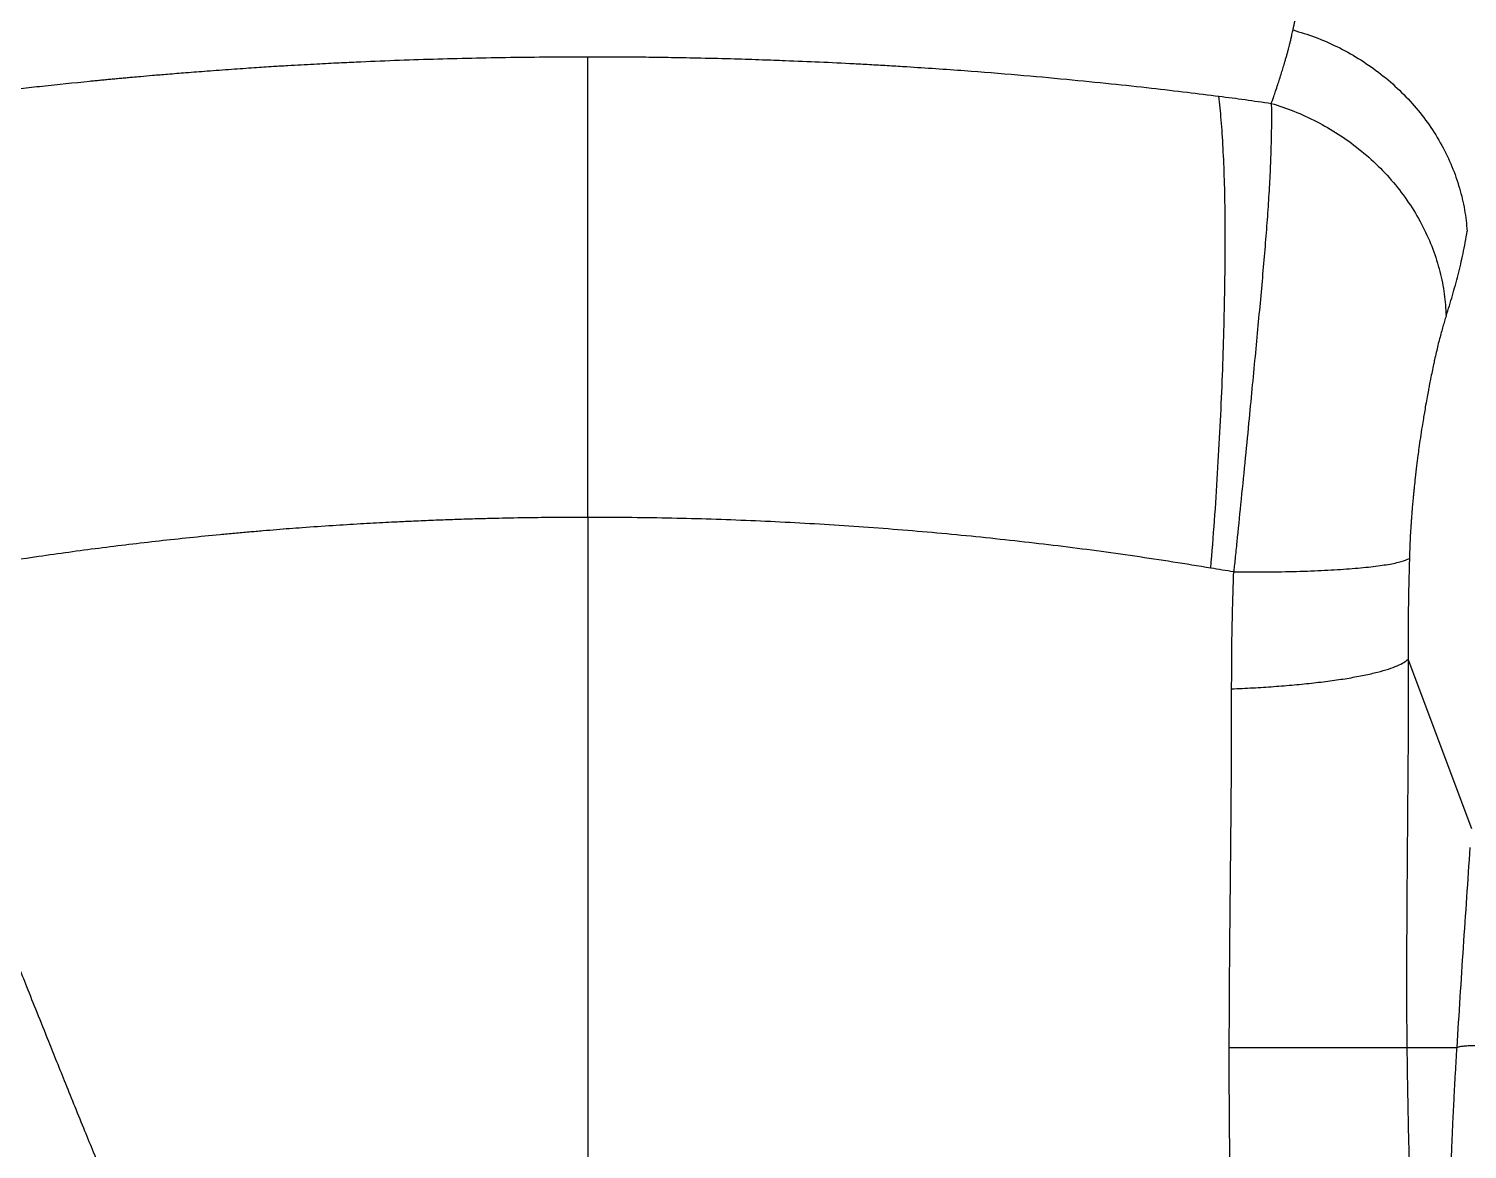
# Model space of a CAD drawing. Extents: x 943 to 1030, y 781 to 934.
# Drawn here: x 980.83 to 996.06, y 864.8 to 876.67 of the extents above; entities that cross this region are included whole.
import ezdxf

# ---------------------------------------------------------------- set-up
doc = ezdxf.new("R2010")
doc.units = 0
doc.header["$MEASUREMENT"] = 0
doc.layers.add('1', color=4, linetype='Continuous')

# ---------------------------------------------------------------- blocks, each defined once
blk = doc.blocks.new('AIRA')
at = {"layer": '1', "color": 3, "linetype": 'Continuous', "lineweight": 25}
blk.add_line((52.93, 65.03), (52.259, 66.827), dxfattribs=at)
for points, knots in [([(51.038, 73.489), (51.038, 73.489), (51.038, 73.489), (51.038, 73.489), (51.038, 73.49), (51.039, 73.494), (51.041, 73.504), (51.044, 73.52), (51.05, 73.545), (51.058, 73.582), (51.068, 73.632), (51.083, 73.702), (51.103, 73.795), (51.129, 73.913), (51.155, 74.031), (51.18, 74.144), (51.197, 74.22), (51.208, 74.27), (51.213, 74.291), (51.218, 74.312), (51.222, 74.333), (51.235, 74.39), (51.256, 74.481), (51.284, 74.601), (51.307, 74.696), (51.325, 74.771), (51.338, 74.828), (51.351, 74.881), (51.361, 74.921), (51.369, 74.952), (51.375, 74.979), (51.385, 75.017), (51.398, 75.069), (51.414, 75.134), (51.431, 75.2), (51.445, 75.258), (51.457, 75.301), (51.466, 75.338), (51.475, 75.372), (51.486, 75.415), (51.499, 75.465), (51.512, 75.51), (51.519, 75.539), (51.524, 75.555), (51.528, 75.572), (51.535, 75.596), (51.543, 75.628), (51.553, 75.664), (51.562, 75.697), (51.577, 75.752), (51.598, 75.828), (51.619, 75.901), (51.632, 75.948), (51.639, 75.97), (51.645, 75.991), (51.651, 76.013), (51.657, 76.035), (51.663, 76.056), (51.678, 76.105), (51.698, 76.177), (51.725, 76.266), (51.748, 76.343), (51.766, 76.403), (51.78, 76.449), (51.79, 76.482), (51.799, 76.512), (51.808, 76.541), (51.817, 76.573), (51.828, 76.609), (51.841, 76.65), (51.854, 76.694), (51.869, 76.741), (51.882, 76.783), (51.893, 76.819), (51.902, 76.848), (51.909, 76.874), (51.916, 76.896), (51.927, 76.93), (51.941, 76.979), (51.961, 77.043), (51.976, 77.097), (51.989, 77.14), (51.998, 77.172), (52.007, 77.204), (52.014, 77.232), (52.021, 77.256), (52.027, 77.278), (52.032, 77.3), (52.038, 77.323), (52.044, 77.348), (52.05, 77.374), (52.055, 77.402), (52.061, 77.427), (52.065, 77.449), (52.068, 77.466), (52.069, 77.475), (52.07, 77.478)], [0, 0, 0, 0, 0.000005, 0.000043, 0.000147, 0.000537, 0.002045, 0.004525, 0.007976, 0.014087, 0.021924, 0.031485, 0.047469, 0.066716, 0.089224, 0.105863, 0.123921, 0.128008, 0.131656, 0.135269, 0.138849, 0.142394, 0.165475, 0.186991, 0.206946, 0.218169, 0.228831, 0.238931, 0.24847, 0.252057, 0.25681, 0.264294, 0.27451, 0.287457, 0.303136, 0.314611, 0.322527, 0.330144, 0.337461, 0.34448, 0.357397, 0.369159, 0.374038, 0.376357, 0.379758, 0.385048, 0.392226, 0.401295, 0.40928, 0.415093, 0.438974, 0.462304, 0.467612, 0.472945, 0.478305, 0.48369, 0.489101, 0.494537, 0.5, 0.526112, 0.549798, 0.57106, 0.589903, 0.60051, 0.610162, 0.618859, 0.62687, 0.636401, 0.647466, 0.660064, 0.674194, 0.689887, 0.705433, 0.716452, 0.726418, 0.735331, 0.743192, 0.75, 0.772278, 0.796597, 0.822955, 0.836087, 0.849671, 0.863705, 0.877081, 0.88734, 0.896755, 0.906957, 0.917945, 0.929721, 0.943403, 0.957881, 0.972451, 0.984327, 0.99351, 1, 1, 1, 1]), ([(50.808, 72.712), (50.812, 72.722), (50.821, 72.747), (50.836, 72.79), (50.855, 72.846), (50.876, 72.907), (50.897, 72.972), (50.916, 73.032), (50.935, 73.093), (50.95, 73.144), (50.963, 73.189), (50.974, 73.227), (50.984, 73.264), (50.993, 73.297), (51.001, 73.329), (51.009, 73.363), (51.018, 73.401), (51.026, 73.437), (51.033, 73.465), (51.036, 73.482), (51.038, 73.489)], [0, 0, 0, 0, 0.037819, 0.09232, 0.163498, 0.251091, 0.325111, 0.410486, 0.482762, 0.560003, 0.609284, 0.658564, 0.707843, 0.753098, 0.787849, 0.831492, 0.887317, 0.935026, 0.972588, 1, 1, 1, 1]), ([(51.038, 73.489), (51.116, 73.465), (51.276, 73.416), (51.507, 73.315), (51.732, 73.191), (51.946, 73.044), (52.145, 72.876), (52.325, 72.689), (52.483, 72.486), (52.617, 72.27), (52.724, 72.046), (52.804, 71.817), (52.859, 71.588), (52.875, 71.434), (52.882, 71.359)], [0, 0, 0, 0, 0.079233, 0.160615, 0.243802, 0.328395, 0.413952, 0.5, 0.586048, 0.671605, 0.756198, 0.839385, 0.920767, 1, 1, 1, 1]), ([(34.032, 72.339), (34.035, 72.34), (34.047, 72.342), (34.072, 72.347), (34.181, 72.367), (34.347, 72.398), (34.566, 72.436), (34.762, 72.471), (34.94, 72.501), (35.137, 72.534), (35.327, 72.564), (35.57, 72.603), (35.838, 72.643), (36.094, 72.681), (36.277, 72.706), (36.381, 72.721), (36.479, 72.734), (36.648, 72.757), (36.863, 72.785), (37.114, 72.816), (37.342, 72.844), (37.568, 72.87), (37.886, 72.905), (38.148, 72.932), (38.353, 72.953), (38.409, 72.958), (38.466, 72.964), (38.522, 72.969), (38.579, 72.974), (38.636, 72.98), (38.693, 72.985), (38.76, 72.991), (38.85, 72.999), (38.973, 73.01), (39.133, 73.023), (39.325, 73.039), (39.551, 73.056), (39.792, 73.074), (40.027, 73.09), (40.225, 73.103), (40.391, 73.113), (40.533, 73.121), (40.667, 73.128), (40.792, 73.135), (40.908, 73.141), (41.016, 73.146), (41.356, 73.162), (41.933, 73.183), (42.752, 73.202), (43.298, 73.205), (43.571, 73.206)], [0, 0, 0, 0, 0.001015, 0.003869, 0.008321, 0.037396, 0.059396, 0.080725, 0.102426, 0.117858, 0.145402, 0.164728, 0.197025, 0.232395, 0.247131, 0.255888, 0.265843, 0.27876, 0.309833, 0.334667, 0.358531, 0.38236, 0.40623, 0.458744, 0.464639, 0.470533, 0.476428, 0.482323, 0.488217, 0.494112, 0.500006, 0.506121, 0.514952, 0.52807, 0.544597, 0.564532, 0.587876, 0.614629, 0.639306, 0.660347, 0.675856, 0.690465, 0.704175, 0.716984, 0.728894, 0.739903, 0.750012, 0.833341, 0.916671, 1, 1, 1, 1]), ([(43.571, 73.206), (43.6, 73.206), (43.67, 73.206), (43.8, 73.206), (43.976, 73.205), (44.2, 73.203), (44.469, 73.199), (44.783, 73.193), (45.105, 73.185), (45.402, 73.175), (45.824, 73.16), (46.179, 73.144), (46.484, 73.128), (46.577, 73.123), (46.671, 73.117), (46.764, 73.112), (46.856, 73.106), (47.122, 73.09), (47.546, 73.061), (48.11, 73.016), (48.628, 72.969), (49.099, 72.922), (49.525, 72.876), (49.905, 72.831), (50.143, 72.802), (50.254, 72.788)], [0, 0, 0, 0, 0.012873, 0.030997, 0.057529, 0.090647, 0.130352, 0.176643, 0.22952, 0.273036, 0.308659, 0.416764, 0.430741, 0.444676, 0.45857, 0.472422, 0.486233, 0.500002, 0.591303, 0.67598, 0.754033, 0.825462, 0.890266, 0.948445, 1, 1, 1, 1]), ([(43.571, 68.328), (43.571, 68.355), (43.571, 68.412), (43.571, 68.501), (43.571, 68.598), (43.571, 68.704), (43.571, 68.819), (43.571, 68.942), (43.571, 69.112), (43.571, 69.31), (43.571, 69.554), (43.571, 69.838), (43.571, 70.164), (43.571, 70.517), (43.571, 70.851), (43.571, 71.15), (43.571, 71.404), (43.571, 71.619), (43.571, 71.821), (43.571, 72.01), (43.571, 72.185), (43.571, 72.384), (43.571, 72.6), (43.571, 72.826), (43.571, 73.03), (43.571, 73.148), (43.571, 73.206)], [0, 0, 0, 0, 0.013641, 0.028743, 0.045295, 0.063286, 0.082708, 0.103551, 0.125809, 0.169341, 0.204648, 0.250946, 0.316332, 0.375326, 0.440091, 0.500708, 0.545666, 0.589305, 0.631628, 0.672626, 0.712278, 0.750551, 0.813765, 0.87508, 0.937737, 1, 1, 1, 1]), ([(50.168, 67.791), (50.181, 67.958), (50.208, 68.293), (50.241, 68.795), (50.268, 69.291), (50.29, 69.777), (50.306, 70.248), (50.316, 70.7), (50.321, 71.13), (50.321, 71.534), (50.313, 71.907), (50.299, 72.244), (50.279, 72.544), (50.263, 72.706), (50.254, 72.788)], [0, 0, 0, 0, 0.083329, 0.166657, 0.249991, 0.333325, 0.416661, 0.499999, 0.583337, 0.666673, 0.750007, 0.833338, 0.916669, 1, 1, 1, 1]), ([(50.254, 72.788), (50.347, 72.776), (50.532, 72.752), (50.716, 72.725), (50.808, 72.712)], [0, 0, 0, 0, 0.5, 1, 1, 1, 1]), ([(50.808, 72.712), (50.809, 72.652), (50.81, 72.532), (50.807, 72.318), (50.8, 72.082), (50.787, 71.825), (50.77, 71.555), (50.748, 71.273), (50.724, 70.981), (50.696, 70.676), (50.667, 70.36), (50.636, 70.03), (50.603, 69.686), (50.567, 69.31), (50.527, 68.902), (50.485, 68.481), (50.45, 68.142), (50.428, 67.924), (50.418, 67.827), (50.413, 67.785), (50.411, 67.765), (50.41, 67.756), (50.41, 67.751)], [0, 0, 0, 0, 0.063223, 0.127231, 0.191267, 0.254788, 0.316473, 0.376637, 0.436094, 0.495409, 0.554812, 0.614423, 0.67491, 0.737206, 0.808576, 0.881605, 0.947392, 0.976742, 0.98975, 0.995495, 0.997757, 1, 1, 1, 1]), ([(50.808, 72.712), (50.889, 72.686), (51.052, 72.632), (51.29, 72.522), (51.521, 72.389), (51.74, 72.231), (51.943, 72.051), (52.126, 71.851), (52.285, 71.635), (52.418, 71.407), (52.522, 71.172), (52.596, 70.933), (52.645, 70.696), (52.654, 70.539), (52.659, 70.461)], [0, 0, 0, 0, 0.078939, 0.160174, 0.243344, 0.328027, 0.413749, 0.5, 0.586251, 0.671973, 0.756656, 0.839826, 0.921061, 1, 1, 1, 1]), ([(52.659, 70.461), (52.682, 70.533), (52.728, 70.678), (52.787, 70.897), (52.841, 71.12), (52.869, 71.279), (52.882, 71.359)], [0, 0, 0, 0, 0.246313, 0.494319, 0.744613, 1, 1, 1, 1]), ([(52.659, 70.461), (52.653, 70.444), (52.642, 70.408), (52.625, 70.35), (52.608, 70.287), (52.59, 70.221), (52.572, 70.15), (52.555, 70.076), (52.539, 70.007), (52.524, 69.94), (52.51, 69.871), (52.495, 69.798), (52.482, 69.731), (52.47, 69.669), (52.457, 69.6), (52.443, 69.521), (52.43, 69.444), (52.417, 69.369), (52.403, 69.28), (52.387, 69.177), (52.372, 69.073), (52.359, 68.974), (52.345, 68.868), (52.333, 68.759), (52.323, 68.669), (52.317, 68.607), (52.312, 68.56), (52.308, 68.512), (52.303, 68.465), (52.299, 68.417), (52.296, 68.37), (52.292, 68.322), (52.29, 68.288), (52.287, 68.255), (52.286, 68.228), (52.283, 68.192), (52.281, 68.161), (52.279, 68.124), (52.275, 68.034), (52.272, 67.956), (52.27, 67.893)], [0, 0, 0, 0, 0.037249, 0.07439, 0.111475, 0.148557, 0.185688, 0.222934, 0.260173, 0.283752, 0.315952, 0.351517, 0.378724, 0.399645, 0.426743, 0.461335, 0.49186, 0.514812, 0.545177, 0.588678, 0.625571, 0.653598, 0.689884, 0.732158, 0.761551, 0.776769, 0.79191, 0.806978, 0.821979, 0.836922, 0.851815, 0.866665, 0.881482, 0.883254, 0.898218, 0.906417, 0.916218, 0.927625, 0.940643, 1, 1, 1, 1]), ([(43.571, 68.328), (43.5, 68.328), (43.347, 68.328), (43.1, 68.326), (42.817, 68.322), (42.556, 68.316), (42.326, 68.31), (42.135, 68.304), (41.935, 68.296), (41.74, 68.288), (41.572, 68.28), (41.385, 68.271), (41.156, 68.258), (40.861, 68.24), (40.611, 68.223), (40.412, 68.208), (40.273, 68.197), (40.131, 68.185), (39.983, 68.172), (39.832, 68.159), (39.514, 68.129), (39.033, 68.079), (38.393, 68.002), (37.793, 67.92), (37.387, 67.858), (37.173, 67.824), (37.115, 67.815), (37.056, 67.805), (36.997, 67.795), (36.939, 67.785), (36.88, 67.776), (36.818, 67.765), (36.743, 67.752), (36.671, 67.74), (36.604, 67.728), (36.55, 67.718), (36.492, 67.708), (36.428, 67.696), (36.339, 67.68), (36.232, 67.66), (36.12, 67.639), (36.037, 67.623), (35.979, 67.612), (35.943, 67.604), (35.921, 67.6), (35.911, 67.598), (35.909, 67.598), (35.908, 67.598), (35.907, 67.598), (35.907, 67.598)], [0, 0, 0, 0, 0.027027, 0.058641, 0.094842, 0.135628, 0.158823, 0.183277, 0.208989, 0.235959, 0.257989, 0.273779, 0.3081, 0.346077, 0.387709, 0.405064, 0.422984, 0.441468, 0.460516, 0.480128, 0.500304, 0.584147, 0.667992, 0.751836, 0.821682, 0.829522, 0.837362, 0.845202, 0.853042, 0.860882, 0.868722, 0.876562, 0.885696, 0.899054, 0.90558, 0.912781, 0.920658, 0.929211, 0.93844, 0.957007, 0.972251, 0.984173, 0.990933, 0.995824, 0.998847, 0.999657, 0.999887, 0.999958, 1, 1, 1, 1]), ([(50.168, 67.791), (49.901, 67.834), (49.365, 67.92), (48.552, 68.028), (47.733, 68.12), (46.907, 68.196), (46.077, 68.255), (45.244, 68.297), (44.408, 68.324), (43.85, 68.327), (43.571, 68.328)], [0, 0, 0, 0, 0.125, 0.25, 0.375, 0.5, 0.625001, 0.750001, 0.875001, 1, 1, 1, 1]), ([(43.571, 68.328), (43.571, 67.941), (43.571, 67.165), (43.571, 66.008), (43.571, 64.858), (43.571, 63.718), (43.571, 62.59), (43.571, 61.472), (43.571, 60.74), (43.571, 60.374)], [0, 0, 0, 0, 0.142836, 0.285676, 0.428528, 0.57139, 0.714261, 0.857134, 1, 1, 1, 1]), ([(33.781, 67.846), (34.027, 67.4), (34.52, 66.507), (35.254, 65.177), (35.985, 63.855), (36.71, 62.54), (37.432, 61.233), (37.91, 60.367), (38.15, 59.934)], [0, 0, 0, 0, 0.166666, 0.333332, 0.499998, 0.66666, 0.833328, 1, 1, 1, 1]), ([(50.41, 67.751), (50.37, 67.758), (50.289, 67.771), (50.209, 67.784), (50.168, 67.791)], [0, 0, 0, 0, 0.498684, 1, 1, 1, 1]), ([(50.41, 67.751), (50.525, 67.751), (50.756, 67.75), (51.08, 67.756), (51.377, 67.767), (51.642, 67.784), (51.869, 67.805), (52.053, 67.83), (52.193, 67.86), (52.244, 67.882), (52.27, 67.893)], [0, 0, 0, 0, 0.125, 0.25, 0.375, 0.5, 0.625, 0.75, 0.875, 1, 1, 1, 1]), ([(52.27, 67.893), (52.265, 67.712), (52.261, 67.528), (52.258, 67.323), (52.257, 67.235), (52.257, 67.084), (52.258, 66.941), (52.258, 66.856), (52.259, 66.835), (52.259, 66.829), (52.259, 66.828), (52.259, 66.827), (52.259, 66.827), (52.259, 66.827)], [0, 0, 0, 0, 0.5055, 0.513743, 0.577853, 0.754319, 0.937831, 0.983851, 0.99563, 0.998773, 0.99963, 0.999876, 1, 1, 1, 1]), ([(50.388, 66.513), (50.389, 66.646), (50.389, 66.852), (50.395, 67.265), (50.404, 67.544), (50.41, 67.751)], [0, 0, 0, 0, 0.324123, 0.500008, 1, 1, 1, 1]), ([(38.219, 59.937), (38.21, 59.959), (38.186, 60.015), (38.142, 60.116), (38.085, 60.249), (38.026, 60.384), (37.953, 60.552), (37.869, 60.743), (37.733, 61.052), (37.599, 61.353), (37.496, 61.584), (37.457, 61.671), (37.445, 61.699), (37.432, 61.726), (37.42, 61.754), (37.408, 61.781), (37.398, 61.804), (37.385, 61.833), (37.365, 61.876), (37.305, 62.011), (37.213, 62.216), (37.102, 62.463), (37.001, 62.688), (36.902, 62.908), (36.8, 63.132), (36.704, 63.346), (36.618, 63.537), (36.549, 63.689), (36.493, 63.813), (36.445, 63.92), (36.393, 64.036), (36.344, 64.144), (36.299, 64.244), (36.256, 64.339), (36.207, 64.448), (36.15, 64.575), (36.089, 64.711), (36.029, 64.845), (35.959, 65.001), (35.882, 65.174), (35.799, 65.359), (35.724, 65.526), (35.649, 65.693), (35.562, 65.888), (35.464, 66.109), (35.356, 66.353), (35.248, 66.596), (35.156, 66.806), (35.077, 66.986), (35.011, 67.137), (34.942, 67.296), (34.876, 67.448), (34.832, 67.55), (34.812, 67.598)], [0, 0, 0, 0, 0.009122, 0.022644, 0.040555, 0.062696, 0.077145, 0.107951, 0.139577, 0.200647, 0.228133, 0.23176, 0.235394, 0.239035, 0.242681, 0.246335, 0.249995, 0.251741, 0.257611, 0.267382, 0.305339, 0.338635, 0.365032, 0.394223, 0.425397, 0.453418, 0.478284, 0.499993, 0.512959, 0.526945, 0.541952, 0.55798, 0.569147, 0.58096, 0.594951, 0.611711, 0.630409, 0.647586, 0.663857, 0.690656, 0.714562, 0.735575, 0.755072, 0.779081, 0.810705, 0.840193, 0.872934, 0.903721, 0.920681, 0.941929, 0.961292, 0.981584, 1, 1, 1, 1]), ([(35.907, 67.598), (35.952, 67.493), (36.04, 67.289), (36.166, 66.988), (36.284, 66.702), (36.385, 66.458), (36.472, 66.245), (36.551, 66.053), (36.631, 65.855), (36.705, 65.672), (36.777, 65.493), (36.852, 65.306), (36.94, 65.087), (37.039, 64.839), (37.144, 64.578), (37.244, 64.327), (37.331, 64.108), (37.402, 63.928), (37.47, 63.759), (37.544, 63.574), (37.634, 63.346), (37.742, 63.077), (37.848, 62.813), (37.949, 62.561), (38.042, 62.33), (38.141, 62.086), (38.239, 61.844), (38.346, 61.582), (38.456, 61.315), (38.57, 61.039), (38.678, 60.778), (38.785, 60.525), (38.89, 60.277), (38.959, 60.115), (38.993, 60.036)], [0, 0, 0, 0, 0.041135, 0.080507, 0.118104, 0.152991, 0.176463, 0.201498, 0.228097, 0.253836, 0.273227, 0.298275, 0.326919, 0.359159, 0.395515, 0.429222, 0.45787, 0.481461, 0.500001, 0.524567, 0.554576, 0.590019, 0.630898, 0.659378, 0.690016, 0.722817, 0.756817, 0.786905, 0.827897, 0.864366, 0.898498, 0.933578, 0.967412, 1, 1, 1, 1]), ([(50.388, 66.513), (50.463, 66.516), (50.615, 66.523), (50.837, 66.537), (51.054, 66.555), (51.261, 66.576), (51.456, 66.6), (51.635, 66.627), (51.795, 66.657), (51.935, 66.689), (52.052, 66.722), (52.145, 66.757), (52.216, 66.792), (52.245, 66.816), (52.259, 66.827)], [0, 0, 0, 0, 0.07969, 0.161298, 0.244508, 0.328961, 0.414264, 0.499999, 0.585734, 0.671037, 0.755491, 0.838701, 0.920309, 1, 1, 1, 1]), ([(52.259, 66.827), (52.259, 66.756), (52.259, 66.615), (52.259, 66.364), (52.257, 65.988), (52.252, 65.34), (52.245, 64.606), (52.241, 63.873), (52.239, 63.289), (52.242, 62.906), (52.244, 62.716)], [0, 0, 0, 0, 0.050712, 0.101259, 0.180367, 0.320657, 0.568141, 0.713698, 0.857714, 1, 1, 1, 1]), ([(50.363, 62.716), (50.364, 63.028), (50.367, 63.652), (50.377, 64.599), (50.387, 65.552), (50.388, 66.193), (50.388, 66.513)], [0, 0, 0, 0, 0.249975, 0.499951, 0.749924, 1, 1, 1, 1]), ([(52.775, 62.716), (52.797, 63.07), (52.842, 63.777), (52.891, 64.482), (52.915, 64.834)], [0, 0, 0, 0, 0.5000888, 1, 1, 1, 1]), ([(50.421, 59.371), (50.42, 59.392), (50.418, 59.442), (50.415, 59.532), (50.41, 59.647), (50.406, 59.772), (50.402, 59.904), (50.398, 60.031), (50.395, 60.158), (50.392, 60.278), (50.389, 60.399), (50.386, 60.532), (50.383, 60.677), (50.38, 60.817), (50.378, 60.932), (50.377, 61.019), (50.376, 61.098), (50.374, 61.19), (50.373, 61.309), (50.371, 61.436), (50.369, 61.571), (50.368, 61.701), (50.366, 61.831), (50.365, 61.954), (50.364, 62.078), (50.364, 62.215), (50.363, 62.363), (50.363, 62.506), (50.363, 62.624), (50.363, 62.69), (50.363, 62.716)], [0, 0, 0, 0, 0.019378, 0.046782, 0.08221, 0.125512, 0.160754, 0.202934, 0.240613, 0.27632, 0.311646, 0.350442, 0.396648, 0.441937, 0.476388, 0.500001, 0.519801, 0.547344, 0.58263, 0.625518, 0.660951, 0.703186, 0.740699, 0.776401, 0.811756, 0.850505, 0.896736, 0.942137, 0.976559, 1, 1, 1, 1]), ([(50.363, 62.716), (50.444, 62.716), (50.608, 62.716), (50.842, 62.716), (51.064, 62.716), (51.273, 62.716), (51.465, 62.716), (51.639, 62.716), (51.795, 62.716), (51.93, 62.716), (52.061, 62.716), (52.178, 62.716), (52.222, 62.716), (52.244, 62.716)], [0, 0, 0, 0, 0.083337, 0.166676, 0.250015, 0.333355, 0.416697, 0.50004, 0.583383, 0.666727, 0.750073, 0.875035, 1, 1, 1, 1]), ([(52.244, 62.716), (52.33, 62.716), (52.503, 62.716), (52.684, 62.716), (52.775, 62.716)], [0, 0, 0, 0, 0.5, 1, 1, 1, 1]), ([(52.244, 62.716), (52.246, 62.548), (52.251, 62.211), (52.265, 61.546), (52.279, 61.054), (52.289, 60.726)], [0, 0, 0, 0, 0.249999, 0.500005, 1, 1, 1, 1]), ([(52.696, 60.726), (52.697, 60.777), (52.699, 60.891), (52.702, 61.076), (52.708, 61.28), (52.714, 61.485), (52.721, 61.673), (52.728, 61.848), (52.736, 62.019), (52.745, 62.193), (52.754, 62.368), (52.764, 62.542), (52.771, 62.658), (52.775, 62.716)], [0, 0, 0, 0, 0.077656, 0.170622, 0.278904, 0.384715, 0.479168, 0.562621, 0.648764, 0.736831, 0.824772, 0.912517, 1, 1, 1, 1]), ([(52.775, 62.716), (52.78, 62.719), (52.791, 62.724), (52.827, 62.73), (52.876, 62.735), (52.941, 62.738), (53.016, 62.739), (53.098, 62.738), (53.183, 62.735), (53.24, 62.732), (53.268, 62.73)], [0, 0, 0, 0, 0.118042, 0.241852, 0.36983, 0.499999, 0.630168, 0.758146, 0.881957, 1, 1, 1, 1])]:
    blk.add_open_spline(points, degree=3, knots=knots, dxfattribs=at)

msp = doc.modelspace()

# ---------------------------------------------------------------- block references
at = {"layer": '1'}
msp.add_blockref('AIRA', (943.177, 803.166), dxfattribs=at)

doc.saveas('drawing.dxf')
